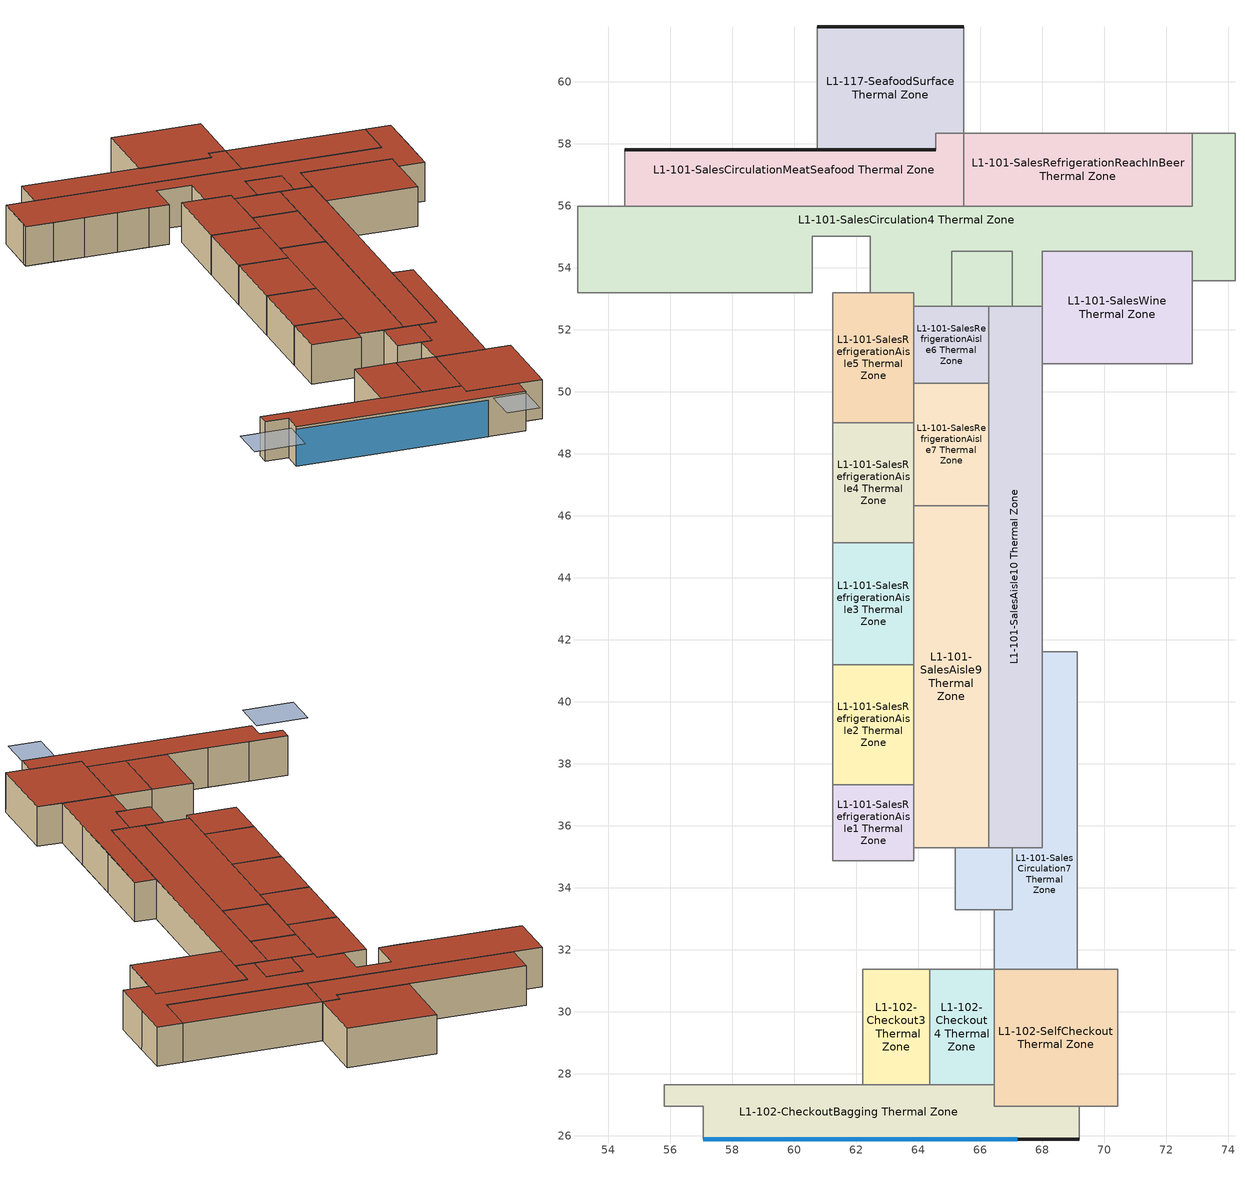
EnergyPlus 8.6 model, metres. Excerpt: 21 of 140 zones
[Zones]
L1-101-SalesAisle10 Thermal Zone
 floor ground (Hole): 68,52.77 68,35.3 66.27,35.3 66.27,52.77 z0
 wall to L1-101-SalesRefrigerationAisle7 Thermal Zone (Hole): 66.27,50.27 66.27,46.33 z0:2.13
 wall to L1-101-SalesRefrigerationAisle6 Thermal Zone (Hole): 66.27,52.77 66.27,50.27 z0:2.13
 wall to L1-101-SalesAisle9 Thermal Zone (Hole): 66.27,46.33 66.27,35.3 z0:2.13
 wall to L1-101-SalesRefrigerationEndcap3 Thermal Zone (Hole): 66.27,35.3 67.03,35.3 z0:2.13
 wall to L1-101-SalesCirculation7 Thermal Zone (Hole): 67.03,35.3 68,35.3 68,41.6 z0:2.13
 wall to L1-101-SalesCirculation6 Thermal Zone (Hole): 68,41.6 68,50.9 z0:2.13
 wall to L1-101-SalesWine Thermal Zone (Hole): 68,50.9 68,52.77 z0:2.13
 wall to L1-101-SalesCirculation4 Thermal Zone (Hole): 68,52.77 67.03,52.77 z0:2.13
 wall to L1-101-SalesRefrigerationEndcap2 Thermal Zone (Hole): 67.03,52.77 66.27,52.77 z0:2.13
 roof outside (Roof_BOH): 66.27,52.77 66.27,35.3 68,35.3 68,52.77 z2.13
L1-101-SalesAisle9 Thermal Zone
 floor ground (Hole): 66.27,46.33 66.27,35.3 63.86,35.3 63.86,46.33 z0
 wall to L1-101-SalesRefrigerationAisle1 Thermal Zone (Hole): 63.86,37.32 63.86,35.3 z0:2.13
 wall to L1-101-SalesCirculation2 Thermal Zone (Hole): 63.86,35.3 65.2,35.3 z0:2.13
 wall to L1-101-SalesRefrigerationEndcap3 Thermal Zone (Hole): 65.2,35.3 66.27,35.3 z0:2.13
 wall to L1-101-SalesRefrigerationAisle7 Thermal Zone (Hole): 66.27,46.33 63.86,46.33 z0:2.13
 wall to L1-101-SalesRefrigerationAisle4 Thermal Zone (Hole): 63.86,46.33 63.86,45.13 z0:2.13
 wall to L1-101-SalesRefrigerationAisle3 Thermal Zone (Hole): 63.86,45.13 63.86,41.19 z0:2.13
 wall to L1-101-SalesRefrigerationAisle2 Thermal Zone (Hole): 63.86,41.19 63.86,37.32 z0:2.13
 roof outside (Roof_BOH): 63.86,46.33 63.86,35.3 66.27,35.3 66.27,46.33 z2.13
L1-101-SalesCirculation4 Thermal Zone
 floor ground (Hole): 74.22,58.34 74.22,53.58 72.85,53.58 72.85,54.53 68,54.53 68,52.77 67.03,52.77 67.03,54.53 65.07,54.53 65.07,52.77 63.86,52.77 63.86,53.19 62.45,53.19 62.45,55.02 60.58,55.02 60.58,53.19 53.01,53.19 53.01,55.99 72.85,55.99 72.85,58.34 z0
 wall to L1-101-SalesCirculationMeatSeafood Thermal Zone (Hole): 65.46,55.99 54.53,55.99 z0:2.13
 wall to L1-101-SalesRefrigerationEndcap1 Thermal Zone (Hole): 60.58,53.19 60.58,55.02 62.45,55.02 62.45,53.19 z0:2.13
 wall to L1-101-SalesRefrigerationAisle5 Thermal Zone (Hole): 62.45,53.19 63.86,53.19 63.86,52.77 z0:2.13
 wall to L1-101-SalesRefrigerationAisle6 Thermal Zone (Hole): 63.86,52.77 65.07,52.77 z0:2.13
 wall to L1-101-SalesRefrigerationEndcap2 Thermal Zone (Hole): 65.07,52.77 65.07,54.53 67.03,54.53 67.03,52.77 z0:2.13
 wall to L1-101-SalesRefrigerationReachInMeatSubstitutes Thermal Zone (Hole): 54.53,55.99 53.01,55.99 z0:2.13
 wall to L1-101-SalesWine Thermal Zone (Hole): 68,52.77 68,54.53 72.85,54.53 72.85,53.58 z0:2.13
 wall to L1-101-SalesCirculation5 Thermal Zone (Hole): 72.85,53.58 74.22,53.58 z0:2.13
 wall to L1-121-Men Thermal Zone (Hole): 74.22,53.58 74.22,56.22 z0:2.13
 wall to L1-120-Women Thermal Zone (Hole): 74.22,56.22 74.22,58.34 z0:2.13
 wall to L1-118-PreparedFoodsPrep Thermal Zone (Hole): 74.22,58.34 72.85,58.34 z0:2.13
 wall to L1-101-SalesRefrigerationReachInBeer Thermal Zone (Hole): 72.85,58.34 72.85,55.99 65.46,55.99 z0:2.13
 wall to L1-101-SalesCirculation3 Thermal Zone (Hole): 53.01,55.99 53.01,53.58 z0:2.13
 wall to L1-101-SalesAisle3 Thermal Zone (Hole): 53.01,53.58 53.01,53.19 z0:2.13
 wall to L1-101-SalesAisle4 Thermal Zone (Hole): 53.01,53.19 54.45,53.19 z0:2.13
 wall to L1-101-SalesAisle5 Thermal Zone (Hole): 54.45,53.19 56.1,53.19 z0:2.13
 wall to L1-101-SalesAisle6 Thermal Zone (Hole): 56.1,53.19 57.84,53.19 z0:2.13
 wall to L1-101-SalesAisle7 Thermal Zone (Hole): 57.84,53.19 59.49,53.19 z0:2.13
 wall to L1-101-SalesAisle8 Thermal Zone (Hole): 59.49,53.19 60.58,53.19 z0:2.13
 roof outside (Roof_BOH): 53.01,55.99 53.01,53.19 60.58,53.19 60.58,55.02 62.45,55.02 62.45,53.19 63.86,53.19 63.86,52.77 65.07,52.77 65.07,54.53 67.03,54.53 67.03,52.77 68,52.77 68,54.53 72.85,54.53 72.85,53.58 74.22,53.58 74.22,58.34 72.85,58.34 72.85,55.99 z2.13
L1-101-SalesCirculation7 Thermal Zone
 floor ground (Hole): 69.13,41.6 69.13,31.36 66.45,31.36 66.45,33.28 67.03,33.28 67.03,35.3 68,35.3 68,41.6 z0
 wall to L1-125-PreparedFoods1 Thermal Zone (Hole): 69.13,37.86 69.13,41.6 z0:2.13
 wall to L1-125-PreparedFoods2 Thermal Zone (Hole): 69.13,34.24 69.13,37.86 z0:2.13
 wall to L1-101-SalesCirculation6 Thermal Zone (Hole): 69.13,41.6 68,41.6 z0:2.13
 wall to L1-101-SalesRefrigerationEndcap3 Thermal Zone (Hole): 67.03,35.3 67.03,33.28 66.45,33.28 z0:2.13
 wall to L1-101-SalesCirculation2 Thermal Zone (Hole): 66.45,33.28 66.45,31.36 z0:2.13
 wall to L1-102-SelfCheckout Thermal Zone (Hole): 66.45,31.36 69.13,31.36 z0:2.13
 wall to L1-101-SalesCirculation9 Thermal Zone (Hole): 69.13,31.36 69.13,34.24 z0:2.13
 roof outside (Roof_BOH): 68,41.6 68,35.3 67.03,35.3 67.03,33.28 66.45,33.28 66.45,31.36 69.13,31.36 69.13,41.6 z2.13
L1-101-SalesCirculationMeatSeafood Thermal Zone
 floor ground (Hole): 65.46,58.34 65.46,55.99 54.53,55.99 54.53,57.81 64.56,57.81 64.56,58.34 z0
 wall outside (Wall_Exterior): 64.56,57.81 54.53,57.81 z0:2.13
 wall to L1-101-SalesRefrigerationReachInBeer Thermal Zone (Hole): 65.46,55.99 65.46,58.34 z0:2.13
 wall to L1-117-SeafoodSurface Thermal Zone (Hole): 65.46,58.34 64.56,58.34 64.56,57.81 z0:2.13
 wall to L1-101-SalesRefrigerationReachInMeatSubstitutes Thermal Zone (Hole): 54.53,57.81 54.53,55.99 z0:2.13
 roof outside (Roof_BOH): 54.53,57.81 54.53,55.99 65.46,55.99 65.46,58.34 64.56,58.34 64.56,57.81 z2.13
L1-101-SalesRefrigerationAisle1 Thermal Zone
 floor ground (Hole): 63.86,37.32 63.86,34.87 61.24,34.87 61.24,37.32 z0
 wall to L1-101-SalesCirculation2 Thermal Zone (Hole): 61.24,34.87 63.86,34.87 63.86,35.3 z0:2.13
 wall to L1-101-SalesRefrigerationAisle2 Thermal Zone (Hole): 63.86,37.32 61.24,37.32 z0:2.13
 wall to L1-101-SalesAisle8 Thermal Zone (Hole): 61.24,37.32 61.24,34.87 z0:2.13
 roof outside (Roof_BOH): 61.24,37.32 61.24,34.87 63.86,34.87 63.86,37.32 z2.13
L1-101-SalesRefrigerationAisle2 Thermal Zone
 floor ground (Hole): 63.86,41.19 63.86,37.32 61.24,37.32 61.24,41.19 z0
 wall to L1-101-SalesRefrigerationAisle3 Thermal Zone (Hole): 63.86,41.19 61.24,41.19 z0:2.13
 wall to L1-101-SalesAisle8 Thermal Zone (Hole): 61.24,41.19 61.24,37.32 z0:2.13
 roof outside (Roof_BOH): 61.24,41.19 61.24,37.32 63.86,37.32 63.86,41.19 z2.13
L1-101-SalesRefrigerationAisle3 Thermal Zone
 floor ground (Hole): 63.86,45.13 63.86,41.19 61.24,41.19 61.24,45.13 z0
 wall to L1-101-SalesRefrigerationAisle4 Thermal Zone (Hole): 63.86,45.13 61.24,45.13 z0:2.13
 wall to L1-101-SalesAisle8 Thermal Zone (Hole): 61.24,45.13 61.24,41.19 z0:2.13
 roof outside (Roof_BOH): 61.24,45.13 61.24,41.19 63.86,41.19 63.86,45.13 z2.13
L1-101-SalesRefrigerationAisle4 Thermal Zone
 floor ground (Hole): 63.86,49 63.86,45.13 61.24,45.13 61.24,49 z0
 wall to L1-101-SalesRefrigerationAisle7 Thermal Zone (Hole): 63.86,46.33 63.86,49 z0:2.13
 wall to L1-101-SalesRefrigerationAisle5 Thermal Zone (Hole): 63.86,49 61.24,49 z0:2.13
 wall to L1-101-SalesAisle8 Thermal Zone (Hole): 61.24,49 61.24,45.13 z0:2.13
 roof outside (Roof_BOH): 61.24,49 61.24,45.13 63.86,45.13 63.86,49 z2.13
L1-101-SalesRefrigerationAisle5 Thermal Zone
 floor ground (Hole): 63.86,53.19 63.86,49 61.24,49 61.24,53.19 z0
 wall to L1-101-SalesRefrigerationEndcap1 Thermal Zone (Hole): 62.45,53.19 61.24,53.19 z0:2.13
 wall to L1-101-SalesAisle8 Thermal Zone (Hole): 61.24,53.19 61.24,49 z0:2.13
 wall to L1-101-SalesRefrigerationAisle7 Thermal Zone (Hole): 63.86,49 63.86,50.27 z0:2.13
 wall to L1-101-SalesRefrigerationAisle6 Thermal Zone (Hole): 63.86,50.27 63.86,52.77 z0:2.13
 roof outside (Roof_BOH): 61.24,53.19 61.24,49 63.86,49 63.86,53.19 z2.13
L1-101-SalesRefrigerationAisle6 Thermal Zone
 floor ground (Hole): 66.27,52.77 66.27,50.27 63.86,50.27 63.86,52.77 z0
 wall to L1-101-SalesRefrigerationAisle7 Thermal Zone (Hole): 63.86,50.27 66.27,50.27 z0:2.13
 wall to L1-101-SalesRefrigerationEndcap2 Thermal Zone (Hole): 66.27,52.77 65.07,52.77 z0:2.13
 roof outside (Roof_BOH): 63.86,52.77 63.86,50.27 66.27,50.27 66.27,52.77 z2.13
L1-101-SalesRefrigerationAisle7 Thermal Zone
 floor ground (Hole): 66.27,50.27 66.27,46.33 63.86,46.33 63.86,50.27 z0
 roof outside (Roof_BOH): 63.86,50.27 63.86,46.33 66.27,46.33 66.27,50.27 z2.13
L1-101-SalesRefrigerationEndcap2 Thermal Zone
 floor ground (Hole): 67.03,54.53 67.03,52.77 65.07,52.77 65.07,54.53 z0
 roof outside (Roof_BOH): 65.07,54.53 65.07,52.77 67.03,52.77 67.03,54.53 z2.13
L1-101-SalesRefrigerationEndcap3 Thermal Zone
 floor ground (Hole): 67.03,35.3 67.03,33.28 65.2,33.28 65.2,35.3 z0
 wall to L1-101-SalesCirculation2 Thermal Zone (Hole): 65.2,35.3 65.2,33.28 66.45,33.28 z0:2.13
 roof outside (Roof_BOH): 65.2,35.3 65.2,33.28 67.03,33.28 67.03,35.3 z2.13
L1-101-SalesRefrigerationReachInBeer Thermal Zone
 floor ground (Hole): 72.85,58.34 72.85,55.99 65.46,55.99 65.46,58.34 z0
 wall to L1-118-PreparedFoodsPrep Thermal Zone (Hole): 72.85,58.34 65.46,58.34 z0:2.13
 roof outside (Roof_BOH): 65.46,58.34 65.46,55.99 72.85,55.99 72.85,58.34 z2.13
L1-101-SalesWine Thermal Zone
 floor ground (Hole): 72.85,54.53 72.85,50.9 68,50.9 68,54.53 z0
 wall to L1-101-SalesCirculation6 Thermal Zone (Hole): 68,50.9 72.85,50.9 z0:2.13
 wall to L1-101-SalesCirculation5 Thermal Zone (Hole): 72.85,50.9 72.85,53.58 z0:2.13
 roof outside (Roof_BOH): 68,54.53 68,50.9 72.85,50.9 72.85,54.53 z2.13
L1-102-Checkout3 Thermal Zone
 floor ground (Hole): 64.37,31.36 64.37,27.64 62.21,27.64 62.21,31.36 z0
 wall to L1-101-SalesCirculation2 Thermal Zone (Hole): 64.37,31.36 62.21,31.36 z0:2.13
 wall to L1-102-Checkout2 Thermal Zone (Hole): 62.21,31.36 62.21,27.64 z0:2.13
 wall to L1-102-CheckoutBagging Thermal Zone (Hole): 62.21,27.64 64.37,27.64 z0:2.13
 wall to L1-102-Checkout4 Thermal Zone (Hole): 64.37,27.64 64.37,31.36 z0:2.13
 roof outside (Roof_BOH): 62.21,31.36 62.21,27.64 64.37,27.64 64.37,31.36 z2.13
L1-102-Checkout4 Thermal Zone
 floor ground (Hole): 66.45,31.36 66.45,27.64 64.37,27.64 64.37,31.36 z0
 wall to L1-101-SalesCirculation2 Thermal Zone (Hole): 66.45,31.36 64.37,31.36 z0:2.13
 wall to L1-102-CheckoutBagging Thermal Zone (Hole): 64.37,27.64 66.45,27.64 z0:2.13
 wall to L1-102-SelfCheckout Thermal Zone (Hole): 66.45,27.64 66.45,31.36 z0:2.13
 roof outside (Roof_BOH): 64.37,31.36 64.37,27.64 66.45,27.64 66.45,31.36 z2.13
L1-102-CheckoutBagging Thermal Zone
 floor ground (Hole): 69.19,26.95 69.19,25.88 57.06,25.88 57.06,26.95 55.81,26.95 55.81,27.64 66.45,27.64 66.45,26.95 z0
 wall outside (Wall_Exterior): 57.06,25.88 69.19,25.88 z0:2.13
 wall to L1-101-SalesCirculation1 Thermal Zone (Hole): 55.81,27.64 55.81,26.95 z0:2.13
 wall to L1-102-Checkout2 Thermal Zone (Hole): 62.21,27.64 60.05,27.64 z0:2.13
 wall to L1-102-Checkout1 Thermal Zone (Hole): 60.05,27.64 57.88,27.64 z0:2.13
 wall to L1-103-Floral Thermal Zone (Hole): 57.88,27.64 55.81,27.64 z0:2.13
 wall to L1-101-EntranceExit Thermal Zone (Hole): 55.81,26.95 57.06,26.95 57.06,25.88 z0:2.13
 wall to L1-102-Exit Thermal Zone (Hole): 69.19,25.88 69.19,26.95 z0:2.13
 wall to L1-102-SelfCheckout Thermal Zone (Hole): 69.19,26.95 66.45,26.95 66.45,27.64 z0:2.13
 window (Glass): 57.06,25.88 67.19,25.88 z0:1.98
 roof outside (Roof_BOH): 55.81,27.64 55.81,26.95 57.06,26.95 57.06,25.88 69.19,25.88 69.19,26.95 66.45,26.95 66.45,27.64 z2.13
L1-102-SelfCheckout Thermal Zone
 floor ground (Hole): 70.44,31.36 70.44,26.95 66.45,26.95 66.45,31.36 z0
 wall to L1-102-Exit Thermal Zone (Hole): 69.19,26.95 70.44,26.95 z0:2.13
 wall to L1-101-SalesCirculation10 Thermal Zone (Hole): 70.44,26.95 70.44,31.36 z0:2.13
 wall to L1-101-SalesCirculation9 Thermal Zone (Hole): 70.44,31.36 69.13,31.36 z0:2.13
 roof outside (Roof_BOH): 66.45,31.36 66.45,26.95 70.44,26.95 70.44,31.36 z2.13
L1-117-SeafoodSurface Thermal Zone
 floor ground (Hole): 65.46,61.78 65.46,58.34 64.56,58.34 64.56,57.81 60.74,57.81 60.74,61.78 z0
 wall outside (Wall_Exterior): 60.74,57.81 64.56,57.81 / 65.46,61.78 60.74,61.78 z0:2.13
 wall to L1-118-PreparedFoodsPrep Thermal Zone (Hole): 65.46,58.34 65.46,61.78 z0:2.13
 wall to L1-116-MeatService Thermal Zone (Hole): 60.74,61.78 60.74,57.81 z0:2.13
 roof outside (Roof_BOH): 60.74,61.78 60.74,57.81 64.56,57.81 64.56,58.34 65.46,58.34 65.46,61.78 z2.13
shading: 56.79,25.88 56.79,23.87 54.11,23.87 54.11,25.88 z2.09; 69.16,25.88 69.16,23.87 67.45,23.87 67.45,25.88 z2.09; 56.79,25.88 56.79,23.87 54.11,23.87 54.11,25.88 z2.09; 69.16,25.88 69.16,23.87 67.45,23.87 67.45,25.88 z2.09
[Building]
NoeValleyWFM.idf: North Axis {deg}=356.173; Terrain=City; Solar Distribution=FullInteriorAndExteriorWithReflections; Maximum Number of Warmup Days=25; Minimum Number of Warmup Days=6
[Site:Location]
1E1ABA: Latitude {deg}=0; Longitude {deg}=0; Time Zone {hr}=0; Elevation {m}=0
[Material]
Name | Roughness | Thickness {m} | Conductivity {W/m-K} | Density {kg/m3} | Specific Heat {J/kg-K}
G01a 19mm gypsum board | MediumSmooth | 0.019 | 0.16 | 800 | 1090
Insulation: Cellular glass - 75mm | MediumRough | 0.075 | 0.05 | 136 | 750
Plywood (Douglas Fir) - 12.7mm | Smooth | 0.0127 | 0.12 | 540 | 1210
F14 Slate or tile | VeryRough | 0.0127 | 1.59 | 1920 | 1260
[Material:NoMass]
Name | Roughness | Thermal Resistance {m2-K/W} | Thermal Absorptance | Solar Absorptance | Visible Absorptance
Vaporseal - plastic film | Rough | 0.002
Air | VeryRough | 0.00158499 | 0.001 | 0.001 | 0.001
[WindowMaterial:Glazing]
Glass_Existing: Optical Data Type=SpectralAverage; Thickness {m}=0.003175; Front Side Infrared Hemispherical Emissivity=0.84; Back Side Infrared Hemispherical Emissivity=0.84; Conductivity {W/m-K}=0.9; Dirt Correction Factor for Solar and Visible Transmittance=1; Solar Diffusing=No; Young's modulus {Pa}=72000000000; Poisson's ratio=0.22
[WindowMaterial:Gas]
Air_Glazing: Gas Type=Air; Thickness {m}=0.00635
[Construction]
Roof_BOH: Vaporseal - plastic film, Insulation: Cellular glass - 75mm, Plywood (Douglas Fir) - 12.7mm
Wall_Exterior: F14 Slate or tile, Vaporseal - plastic film, Insulation: Cellular glass - 75mm, Plywood (Douglas Fir) - 12.7mm, G01a 19mm gypsum board
Hole: Air
Glass: Glass_Existing, Air_Glazing, Glass_Existing
[Zone]
L1-101-SalesAisle10 Thermal Zone; L1-101-SalesAisle9 Thermal Zone; L1-101-SalesCirculation4 Thermal Zone; L1-101-SalesCirculation7 Thermal Zone; L1-101-SalesCirculationMeatSeafood Thermal Zone; L1-101-SalesRefrigerationAisle1 Thermal Zone; L1-101-SalesRefrigerationAisle2 Thermal Zone; L1-101-SalesRefrigerationAisle3 Thermal Zone; L1-101-SalesRefrigerationAisle4 Thermal Zone; L1-101-SalesRefrigerationAisle5 Thermal Zone; L1-101-SalesRefrigerationAisle6 Thermal Zone; L1-101-SalesRefrigerationAisle7 Thermal Zone; L1-101-SalesRefrigerationEndcap2 Thermal Zone; L1-101-SalesRefrigerationEndcap3 Thermal Zone; L1-101-SalesRefrigerationReachInBeer Thermal Zone; L1-101-SalesWine Thermal Zone; L1-102-Checkout3 Thermal Zone; L1-102-Checkout4 Thermal Zone; L1-102-CheckoutBagging Thermal Zone; L1-102-SelfCheckout Thermal Zone; L1-117-SeafoodSurface Thermal Zone
[ElectricEquipment] Design Level Calculation Method=EquipmentLevel
Name | Zone or ZoneList | Schedule | Design Level {W} | Fraction Radiant
10300C - Checkstand; 10600C - Register | L1-102-Checkout3 Thermal Zone | Equipment_Cashier | 400 | 0.1
10300D - Checkstand; 10600D - Register | L1-102-Checkout4 Thermal Zone | Equipment_Cashier | 400 | 0.1
10301 - Express Check; 10600F - Register; 10600G - Register; 10600H - Register; 10600J - Register | L1-102-SelfCheckout Thermal Zone | Equipment_Cashier | 400 | 0.1
2300A - Scale; 2300B - Scale | L1-117-SeafoodSurface Thermal Zone | Equipment_Cashier | 120
2307 - Food Processor | L1-117-SeafoodSurface Thermal Zone | Equipment_Misc1 | 840
2313A - Ref Table Top; 2313B - Ref Table Top | L1-117-SeafoodSurface Thermal Zone | Equipment_Misc1 | 660
2308 - Wrapper | L1-117-SeafoodSurface Thermal Zone | Equipment_Misc1 | 240
2508 - Fly Trap | L1-117-SeafoodSurface Thermal Zone | ALWAYS_ON | 70
[Exterior:Lights] Schedule=Lighting_Outdoor; Control Option=AstronomicalClock
Name | Design Level {W}
M3-A Exterior; M3-B Exterior; M3-C Exterior; M3-D Exterior; M3-E Exterior; M3-F Exterior; M3-G Exterior; M3-H Exterior | 70
M4-A Exterior; M4-B Exterior | 26
[Schedule:Compact]
ALWAYS_ON: Through: 12/31, For: AllDays, Until: 24:00, 1
Equipment_Cashier; Equipment_Misc1: Through: 12/31, For: Weekdays, Until: 06:00, 0.2, Until: 08:00, 0.4, Until: 09:00, 0.7, Until: 18:00, 0.9, Until: 20:00, 0.8, Until: 21:00, 0.7, Until: 22:00, 0.4, Until: 24:00, 0.2, For: Saturday, Until: 06:00, 0.15, Until: 08:00, 0.3, Until: 09:00, 0.5, Until: 10:00, 0.8, Until: 18:00, 0.9, Until: 19:00, 0.7, Until: 21:00, 0.5, Until: 22:00, 0.3, Until: 24:00, 0.15, For: SummerDesignDay, Until: 24:00, 1, For: WinterDesignDay, Until: 24:00, 0, For: Sunday Holidays AllOtherDays, Until: 06:00, 0.15, Until: 10:00, 0.3, Until: 12:00, 0.6, Until: 17:00, 0.8, Until: 18:00, 0.6, Until: 22:00, 0.4, Until: 24:00, 0.15
Lighting_Outdoor: Through: 12/31, For: Weekdays, Until: 06:00, 0.05, Until: 08:00, 0.2, Until: 09:00, 0.5, Until: 18:00, 0.9, Until: 20:00, 0.6, Until: 21:00, 0.5, Until: 22:00, 0.2, Until: 24:00, 0.05, For: Saturday, Until: 06:00, 0.05, Until: 08:00, 0.1, Until: 09:00, 0.3, Until: 10:00, 0.6, Until: 18:00, 0.9, Until: 19:00, 0.5, Until: 21:00, 0.3, Until: 22:00, 0.1, Until: 24:00, 0.05, For: SummerDesignDay, Until: 24:00, 1, For: WinterDesignDay, Until: 24:00, 0, For: Sunday Holidays AllOtherDays, Until: 06:00, 0.05, Until: 10:00, 0.1, Until: 12:00, 0.4, Until: 17:00, 0.6, Until: 18:00, 0.4, Until: 22:00, 0.2, Until: 24:00, 0.05
